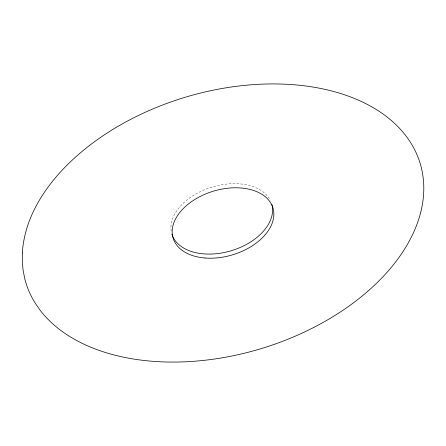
<?xml version="1.0" encoding="UTF-8"?>
<svg xmlns="http://www.w3.org/2000/svg" width="446" height="446" viewBox="0 0 446 446"><rect width="100%" height="100%" fill="white"/><g stroke="black" fill="none" stroke-linecap="round" stroke-linejoin="round"><path stroke-width="0.33" stroke-dasharray="2.23 1.67" d="M171.147 230.916A52.154 33.244 -16.8 0 1 211.499 187.242A52.154 33.244 -16.8 0 1 270.187 200.115"/><path stroke-width="0.67" d="M271.932 204.692A52.154 33.244 -16.8 0 1 232.009 250.501A52.154 33.244 -16.8 0 1 172.412 235.639M172.217 235.131A52.154 33.244 -16.8 0 1 171.872 234.1M22.317 253.088L22.3 261.902L23.142 270.555L24.837 279.001A205.968 131.291 -16.8 0 0 34.972 302.756L39.984 310.037A205.968 131.291 -16.8 0 0 353.522 302.778A205.968 131.291 -16.8 0 0 332.967 91.313A205.968 131.291 -16.8 0 0 30.93 216.923C26.163 228.424 23.041 240.634 22.317 253.088M205.021 258.005A52.154 33.244 -16.8 0 0 273.181 208.817A52.154 33.244 -16.8 0 0 190.799 202.172A52.154 33.244 -16.8 0 0 205.021 258.005"/></g></svg>
